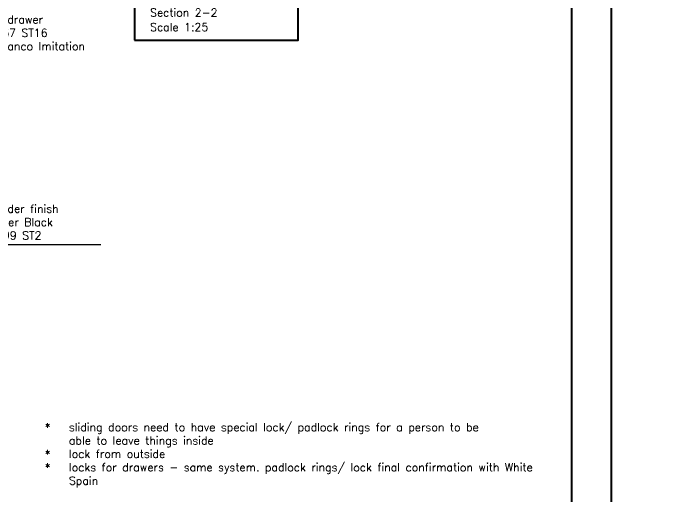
# Model space of a CAD drawing. Header units: millimetres. Extents: x 6676 to 14342, y 3639 to 5293.
# Drawn here: x 7566.7 to 7893.2, y 4699.8 to 4941 of the extents above; entities that cross this region are included whole.
import ezdxf

# ---------------------------------------------------------------- set-up
doc = ezdxf.new("R2010")
doc.units = ezdxf.units.MM
doc.layers.add('1 - bed panels', color=170, linetype='Continuous', lineweight=9)
doc.layers.add('A-dim-work', color=8, linetype='Continuous')
doc.styles.add('ENGLISH', font='romans.shx', dxfattribs={"height": 2})
doc.styles.get("Standard").update_dxf_attribs({"font": 'arial.ttf'})
doc.dimstyles.new('D-50', dxfattribs={"dimtxt": 11, "dimasz": 0.5, "dimexe": 0.2, "dimexo": 0, "dimgap": 0.8, "dimtad": 0, "dimdec": 0, "dimdsep": 46, "dimtxsty": 'Standard', "dimblk": 'ar11', "dimcen": 20, "dimdle": 0.1, "dimse1": 1, "dimse2": 1, "dimclrt": 2, "dimadec": 0, "dimazin": 0, "dimtfac": 1, "dimtdec": 0, "dimtix": 1, "dimtmove": 2, "dimatfit": 3, "dimfxl": 1, "dimtvp": 1, "dimtolj": 1, "dimlwd": -1, "dimlwe": -1, "dimarcsym": 0})

# ---------------------------------------------------------------- blocks, each defined once
blk = doc.blocks.new('det2')
at = {"layer": '1 - bed panels', "true_color": 0xc2c2c2}
h = blk.add_hatch(dxfattribs=at)
h.set_pattern_fill('LINE', color=9, scale=1.575, angle=-90)
h.set_pattern_definition([(270, (-7406.43, -5143.807), (5.000625, -2e-15), [])])
edge = h.paths.add_edge_path()
edge.add_arc((3.66, 8.761), 9.495, 98.1319, 262.4282)
edge.add_line((2.409, -0.651), (2.317, 18.161))
edge = h.paths.add_edge_path()
edge.add_arc((-158.699, -60.602), 2, 360, 360.1896)
edge.add_line((-156.699, -60.595), (-156.699, -60.602))
blk = doc.blocks.new('ar11')
for p, q in [((0, 14.887), (0, -14.887)), ((-4.243, -4.243), (4.243, 4.243)), ((-12.405, 0), (12.405, 0))]:
    blk.add_line(p, q)

msp = doc.modelspace()

# ---------------------------------------------------------------- linework, layer by layer
at = {"layer": 'A-dim-work', "color": 6, "lineweight": 40, "ltscale": 20}
for points in [[(6895.121, 4570.166), (6895.121, 5282.666), (7845.121, 5282.666), (7845.121, 4570.166)], [(7865.121, 4570.166), (7865.121, 5282.666), (8815.121, 5282.666), (8815.121, 4570.166)], [(7627.203, 4927.421), (7708.96, 4927.421), (7708.96, 4947.225), (7627.203, 4947.225)]]:
    msp.add_lwpolyline(points, close=True, dxfattribs=at)

# ---------------------------------------------------------------- block references
at = {"layer": 'A-dim-work', "xscale": 10, "yscale": 10, "zscale": 10}
msp.add_blockref('det2', (8242.848, 4669.852), dxfattribs=at)

# ---------------------------------------------------------------- texts
at = {"layer": 'A-dim-work', "color": 6, "lineweight": 40, "ltscale": 20, "char_height": 4, "style": 'ENGLISH'}
for s, width, gutter_width, heights, insert, attachment_point in [('Section 2-2', 90.61171, 1, [0], (7635.059, 4943.238), 1), ('Inside the drawer\\PEGGER{\\Fromans|c204; }F637 ST16{\\Fromans|c204; }Chromix blanco\\~Imitation Laminado{\\Fromans|c204; }', 74.31914, 0.5, [0], (7534.725, 4915.801), 7), ('Scale 1:25', 90.61171, 1, [0], (7635.059, 4936.025), 1), ('Ladder finish Egger Black\\PU999 ST2', 55.23881, 1, [28.076], (7554.497, 4828.157), 7), ('\\pxi-3,l4,t4;\\P*^Isliding doors need to have special lock/ padlock rings{\\Fromans|c204; }for{\\Fromans|c204; }a person to be able to leave things inside\\P*^Ilock from outside\\P*^Ilocks for drawers - same system. padlock rings/ lock final confirmation with White Spain', 248.53222, 1, [0], (7578.593, 4743.243), 1)]:
    msp.add_mtext_dynamic_manual_height_columns(s, width=width, gutter_width=gutter_width, heights=heights, dxfattribs=dict(at, insert=insert, attachment_point=attachment_point))

# ---------------------------------------------------------------- leaders
at = {"layer": 'A-dim-work', "color": 6, "lineweight": 40, "ltscale": 20}
msp.add_leader([(7497.993, 4874.745), (7554.85, 4825.582), (7610.519, 4825.582)], dimstyle='D-50', override={"dimasz": 5, "dimfxl": 1.25, "dimfxlon": 1}, dxfattribs=at)

doc.saveas('drawing.dxf')
